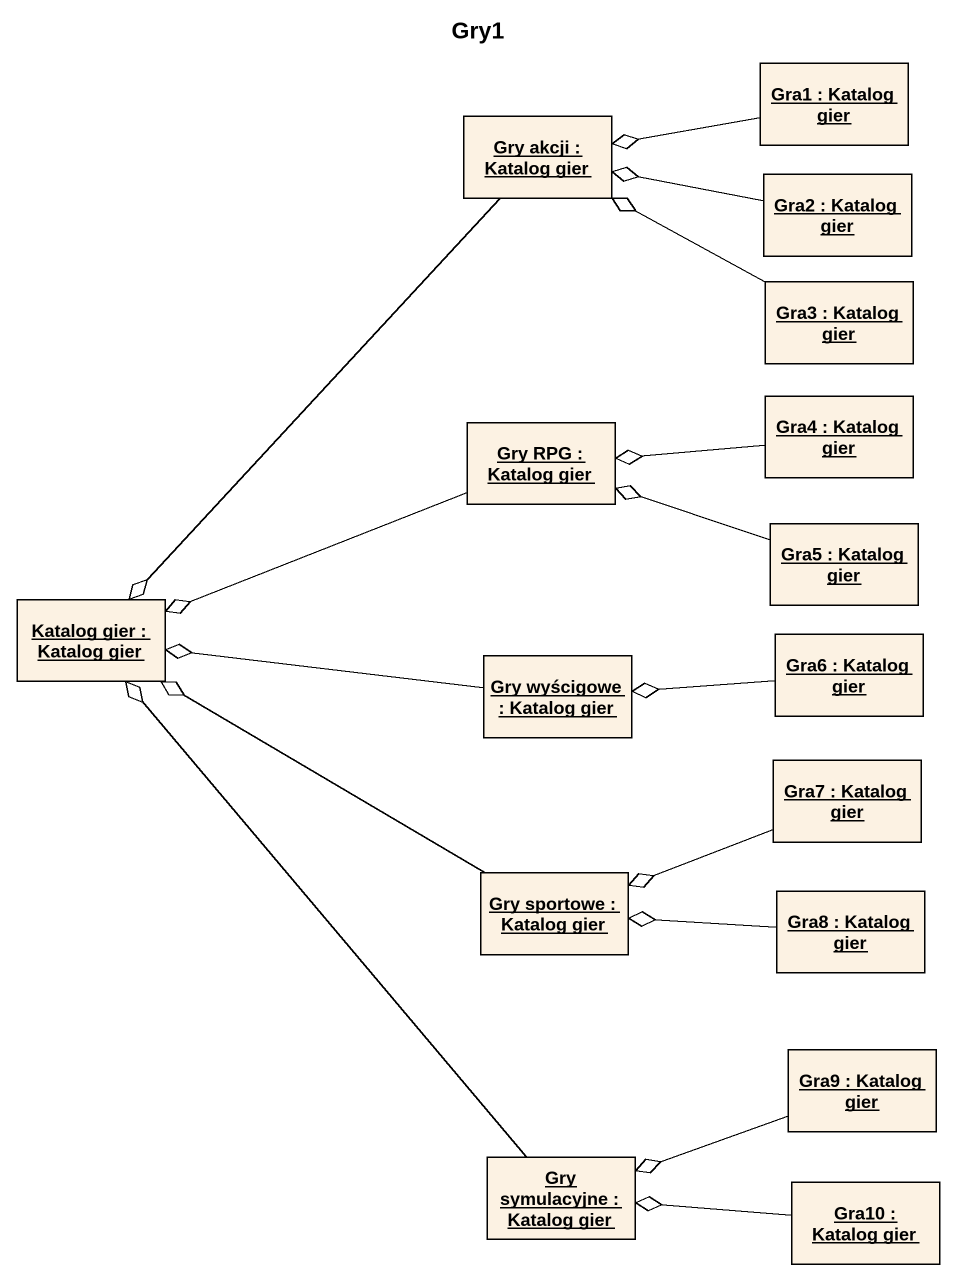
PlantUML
@startuml
title Gry1
hide circle
hide empty members
object "Gra1 : Katalog gier" as Gra1
object "Gry akcji : Katalog gier" as Gry_akcji
object "Gra2 : Katalog gier" as Gra2
object "Gra3 : Katalog gier" as Gra3
object "Gry RPG : Katalog gier" as Gry_RPG
object "Gra4 : Katalog gier" as Gra4
object "Gra5 : Katalog gier" as Gra5
object "Katalog gier : Katalog gier" as Katalog_gier
object "Gry wyścigowe : Katalog gier" as Gry_wyścigowe
object "Gra6 : Katalog gier" as Gra6
object "Gra7 : Katalog gier" as Gra7
object "Gry sportowe : Katalog gier" as Gry_sportowe
object "Gra8 : Katalog gier" as Gra8
object "Gra9 : Katalog gier" as Gra9
object "Gry symulacyjne : Katalog gier" as Gry_symulacyjne
object "Gra10 : Katalog gier" as Gra10
Gra1 -left-o Gry_akcji
Gry_akcji --o Katalog_gier
Gra2 -left-o Gry_akcji
Gra3 -left-o Gry_akcji
Gry_RPG -left-o Katalog_gier
Gra4 -left-o Gry_RPG
Gra5 -left-o Gry_RPG
Gry_wyścigowe -left-o Katalog_gier
Gra6 -left-o Gry_wyścigowe
Gra7 -left-o Gry_sportowe
Gry_sportowe -left-o Katalog_gier
Gra8 -left-o Gry_sportowe
Gra9 -left-o Gry_symulacyjne
Gry_symulacyjne -up-o Katalog_gier
Gra10 -left-o Gry_symulacyjne
@enduml
